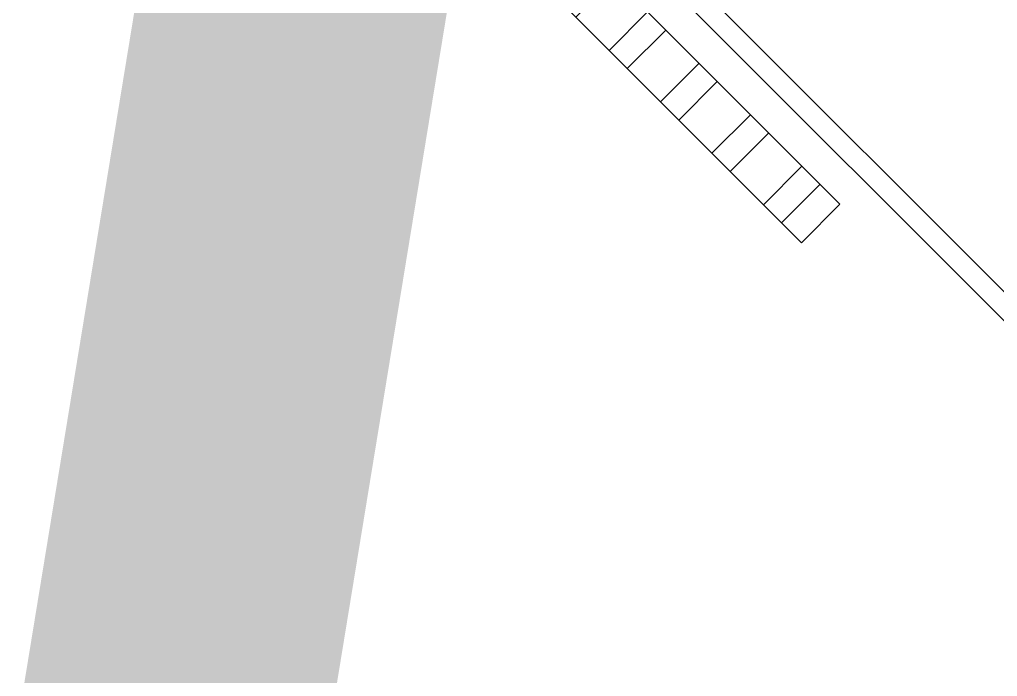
# Model space of a CAD drawing. Header units: inches. Extents: x 0 to 10293, y 0 to 4182.
# Drawn here: x 2923.588 to 2926.95, y 3567.877 to 3570.136 of the extents above; entities that cross this region are included whole.
import ezdxf

# ---------------------------------------------------------------- set-up
doc = ezdxf.new("R2010")
doc.units = ezdxf.units.IN
doc.header["$LTSCALE"] = 48
doc.header["$MEASUREMENT"] = 0
doc.styles.add('NOTATION', font='romans.shx', dxfattribs={"width": 0.75})
doc.dimstyles.new('AVANT$7', dxfattribs={"dimscale": 96, "dimtxt": 0.09375, "dimasz": 0.078125, "dimexe": 0.0625, "dimexo": 0.046875, "dimgap": 0.03125, "dimtad": 0, "dimdec": 3, "dimrnd": 0.125, "dimzin": 15, "dimdsep": 46, "dimlunit": 4, "dimtxsty": 'NOTATION', "dimblk1": 'AVATICK', "dimblk2": 'AVATICK', "dimsah": 1, "dimcen": 0.0625, "dimdle": 0.09375, "dimclrd": 256, "dimclre": 256, "dimclrt": 11, "dimaunit": 1, "dimadec": 0, "dimazin": 0, "dimtfac": 1.5, "dimtdec": 3, "dimtix": 1, "dimtmove": 1, "dimatfit": 3, "dimldrblk": 'AVATICK', "dimfxl": 0, "dimtvp": 1.25, "dimfrac": 2, "dimtolj": 1, "dimtzin": 15, "dimarcsym": 0})

# ---------------------------------------------------------------- blocks, each defined once
blk = doc.blocks.new('AVATICK')
blk.add_line((-1, 0), (0.63143, 0))
at = {"const_width": 0.14142}
blk.add_lwpolyline([(0.47143, 0.47143), (-0.47143, -0.47143)], dxfattribs=at)

msp = doc.modelspace()

# ---------------------------------------------------------------- hatches: boundary and pattern name
h = msp.add_hatch()
h.set_pattern_fill('STEEL', color=256, scale=2, style=0)
h.set_pattern_definition([(45, (-978.84915, 802.82162), (-0.176776695, 0.176776695), []), (45, (-978.84915, 802.94662), (-0.176776695, 0.176776695), [])])
h.paths.add_polyline_path([(2923.98875, 3571.92083), (2923.98875, 3574.84316), (2923.80125, 3574.84316), (2923.80125, 3571.84316), (2924.41311, 3571.2313), (2924.54569, 3571.36389)])
h.paths.add_polyline_path([(2924.81933, 3571.08431), (2924.82225, 3571.08733), (2924.54569, 3571.36389), (2924.41311, 3571.2313), (2926.27613, 3569.36829), (2926.40871, 3569.50087), (2925.01141, 3570.89817)])

# ---------------------------------------------------------------- linework, layer by layer
at = {"linetype": 'Continuous'}
for p, q in [((2928.28546, 3567.88628), (2925.45703, 3570.71471)), ((2928.23596, 3567.83678), (2925.40754, 3570.66521))]:
    msp.add_line(p, q, dxfattribs=at)
at = {"flags": 128}
msp.add_lwpolyline([(2926.27613, 3569.36829), (2923.80125, 3571.84316), (2923.80125, 3574.84316), (2923.98875, 3574.84316), (2923.98875, 3571.92083), (2926.40871, 3569.50087)], close=True, dxfattribs=at)

# ---------------------------------------------------------------- leaders
for points in [[(2924.34349, 3577.11668), (2899.37655, 3560.95877), (2893.36393, 3560.95877)], [(2924.89972, 3572.47718), (2899.37655, 3554.14187), (2893.36393, 3554.14187)]]:
    msp.add_leader(points, dimstyle='AVANT$7')

doc.saveas('drawing.dxf')
